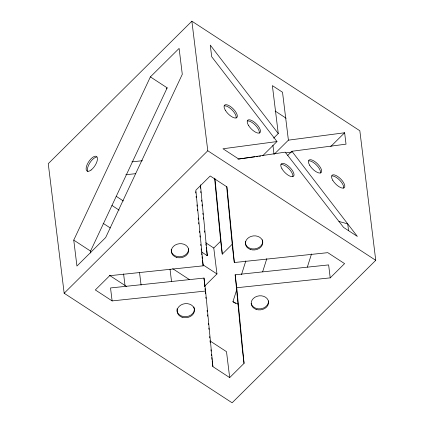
<?xml version="1.0" encoding="UTF-8"?>
<svg xmlns="http://www.w3.org/2000/svg" width="424" height="424" viewBox="0 0 424 424"><rect width="100%" height="100%" fill="white"/><g stroke="black" fill="none" stroke-linecap="round" stroke-linejoin="round"><path stroke-width="0.64" d="M235.638 303.473L232.93 301.708L236.709 289.767M241.479 274.678L245.851 260.855M262.647 271.811L266.823 258.608M307.342 267.136L311.518 253.934M73.755 240.122L150.382 76.898L179.108 48.405L182.288 74.317L105.661 237.546L76.935 266.039L73.755 240.122L90.55 251.082L90.789 253.022M90.55 251.082L167.178 87.853L150.382 76.898M191.876 21.2L48.257 163.675L64.167 293.244L232.124 402.8L375.744 260.325L359.833 130.756L191.876 21.2L207.787 150.769L375.744 260.325M166.24 88.786L167.178 87.853M64.167 293.244L207.787 150.769M273.628 138.139L278.261 133.544L272.378 85.627L282.517 92.247L288.405 140.159L274.503 153.949M262.626 155.799L276.983 141.552L211.693 56.721L210.267 45.114L278.261 133.544M287.726 155.417L291.898 151.278L346.026 144.155L344.627 132.76L288.405 140.159M204.453 286.348L216.961 273.941L213.781 248.024L220.681 241.182L214.592 178.133M206.901 255.46L207.241 255.126M220.681 241.182L222.271 254.14L232.601 243.89M330.731 146.545L344.627 132.76M212.175 360.808L212.89 366.643L229.686 377.599L244.049 363.352L236.751 287.742L235.161 274.784L328.632 264.91L330.222 277.868L236.751 287.742M330.222 277.868L344.585 263.617L327.789 252.662L234.318 262.536L232.728 249.582L226.633 186.465M276.983 141.552L222.992 148.771L238.733 159.037L285.209 152.158L343.572 227.423L357.358 236.417L291.898 151.278M237.901 159.106L254.819 156.843M256.117 156.668L258.068 156.408M259.371 156.233L260.67 156.064M285.808 152.857L291.691 152.084M131.896 161.846L142.4 160.733M125.849 174.72L135.696 173.676M234.318 262.536L227.015 186.931L210.219 175.976L195.856 190.222L203.16 265.832L109.683 275.706L95.326 289.952L112.122 300.908L205.592 291.034L212.89 366.643M205.592 291.034L204.002 278.075L110.526 287.949L112.122 300.908M338.951 221.466L347.728 223.893L348.56 230.677M232.93 301.708L238.209 304.231M275.139 111.046L286.163 118.238M205.709 242.761L213.781 248.024M116.181 196.286L123.373 200.976M201.374 251.851L207.299 255.72L200.451 184.769M111.941 205.439L119.139 210.134M203.117 264.91L216.961 273.941M103.117 223.294L110.314 227.99M172.701 268.683L189.311 279.522M109.307 275.234L126.469 286.428M209.896 340.848L226.506 351.681L229.686 377.599M272.913 145.22L274.042 154.405M244.049 363.352L242.459 350.394L235.161 274.784M205.868 244.06L206.027 245.353M206.265 247.298L206.504 249.243M206.663 250.536L207.299 255.72M201.649 253.52L201.808 254.813M202.047 256.759L202.285 258.704M202.444 259.997L203.16 265.832M211.38 354.332L211.539 355.63M211.777 357.57L212.016 359.515M170.024 269.166L171.545 281.578M139.56 272.733L141.086 285.145M123.596 273.915L125.038 285.675M214.979 178.615L222.271 254.14M200.319 186.915L200.446 188.23M200.759 191.51L200.886 192.825M201.586 200.054L201.713 201.368M202.031 204.654L202.158 205.969M202.852 213.198L202.979 214.507M203.297 217.793L203.425 219.107M204.569 230.937L204.691 232.251M195.665 191.728L195.793 193.042M196.111 196.328L196.238 197.648M196.932 204.877L197.059 206.191M197.377 209.477L197.505 210.797M198.204 218.026L198.331 219.341M198.649 222.627L198.777 223.946M199.471 231.175L199.598 232.49M199.916 235.776L200.043 237.096M200.743 244.325L200.87 245.639M201.188 248.925L201.315 250.245M204.002 278.075L204.829 286.624M205.015 288.596L205.142 289.91M205.396 292.539L205.523 293.853M205.841 297.144L205.969 298.459M207.113 310.294L207.241 311.608M207.559 314.894L207.686 316.209M208.38 323.443L208.507 324.757M208.825 328.044L208.953 329.358M209.652 336.592L209.779 337.907M210.097 341.193L210.225 342.507M210.919 349.742L211.046 351.056M262.408 239.761A8.724 7.049 -7 0 1 254.66 248.904A8.724 7.049 -7 0 1 245.321 241.569M268.445 300.902A8.724 7.049 -7 0 1 260.824 308.789A8.724 7.049 -7 0 1 251.188 303.34M193.879 306.944A8.724 7.049 -7 0 1 186.353 316.659A8.724 7.049 -7 0 1 177.121 308.714M188.563 248.798A8.724 7.049 -7 0 1 179.808 256.78A8.724 7.049 -7 0 1 171.232 249.397M87.879 171.466A8.724 3.71 -56.9 0 1 89.612 163.235A8.724 3.71 -56.9 0 1 96.534 157.066M247.595 120.92A8.724 3.556 45.2 0 1 255.476 125.319A8.724 3.556 45.2 0 1 259.26 133.067M224.45 105.825A8.724 3.556 45.2 0 1 232.331 110.219A8.724 3.556 45.2 0 1 236.115 117.967M281.154 164.48A8.724 3.556 45.2 0 1 289.036 168.874A8.724 3.556 45.2 0 1 292.82 176.623M308.789 160.839A8.724 3.556 45.2 0 1 316.675 165.238A8.724 3.556 45.2 0 1 320.459 172.987M331.934 175.939A8.724 3.556 45.2 0 1 339.815 180.333A8.724 3.556 45.2 0 1 343.604 188.081M91.096 170.019A8.724 3.71 -56.9 0 0 97.027 156.928A8.724 3.71 -56.9 0 0 87.249 164.348A8.724 3.71 -56.9 0 0 91.096 170.019M256.144 309.372A8.724 7.049 -7 0 0 268.567 301.92A8.724 7.049 -7 0 0 254.972 297.219A8.724 7.049 -7 0 0 256.144 309.372M182.05 317.2A8.724 7.049 -7 0 0 194.478 309.748A8.724 7.049 -7 0 0 180.878 305.047A8.724 7.049 -7 0 0 182.05 317.2M176.267 257.267A8.724 7.049 -7 0 0 188.691 249.816A8.724 7.049 -7 0 0 175.091 245.114A8.724 7.049 -7 0 0 176.267 257.267M250.356 249.439A8.724 7.049 -7 0 0 262.779 241.987A8.724 7.049 -7 0 0 249.185 237.286A8.724 7.049 -7 0 0 250.356 249.439M248.427 125.271A8.724 3.556 45.2 0 0 259.88 132.744A8.724 3.556 45.2 0 0 253.218 121.354A8.724 3.556 45.2 0 0 248.427 125.271M225.287 110.176A8.724 3.556 45.2 0 0 236.74 117.644A8.724 3.556 45.2 0 0 230.073 106.26A8.724 3.556 45.2 0 0 225.287 110.176M309.626 165.19A8.724 3.556 45.2 0 0 321.079 172.663A8.724 3.556 45.2 0 0 314.412 161.274A8.724 3.556 45.2 0 0 309.626 165.19M332.771 180.29A8.724 3.556 45.2 0 0 344.224 187.758A8.724 3.556 45.2 0 0 337.557 176.373A8.724 3.556 45.2 0 0 332.771 180.29M281.986 168.832A8.724 3.556 45.2 0 0 293.44 176.299A8.724 3.556 45.2 0 0 286.778 164.915A8.724 3.556 45.2 0 0 281.986 168.832"/></g></svg>
